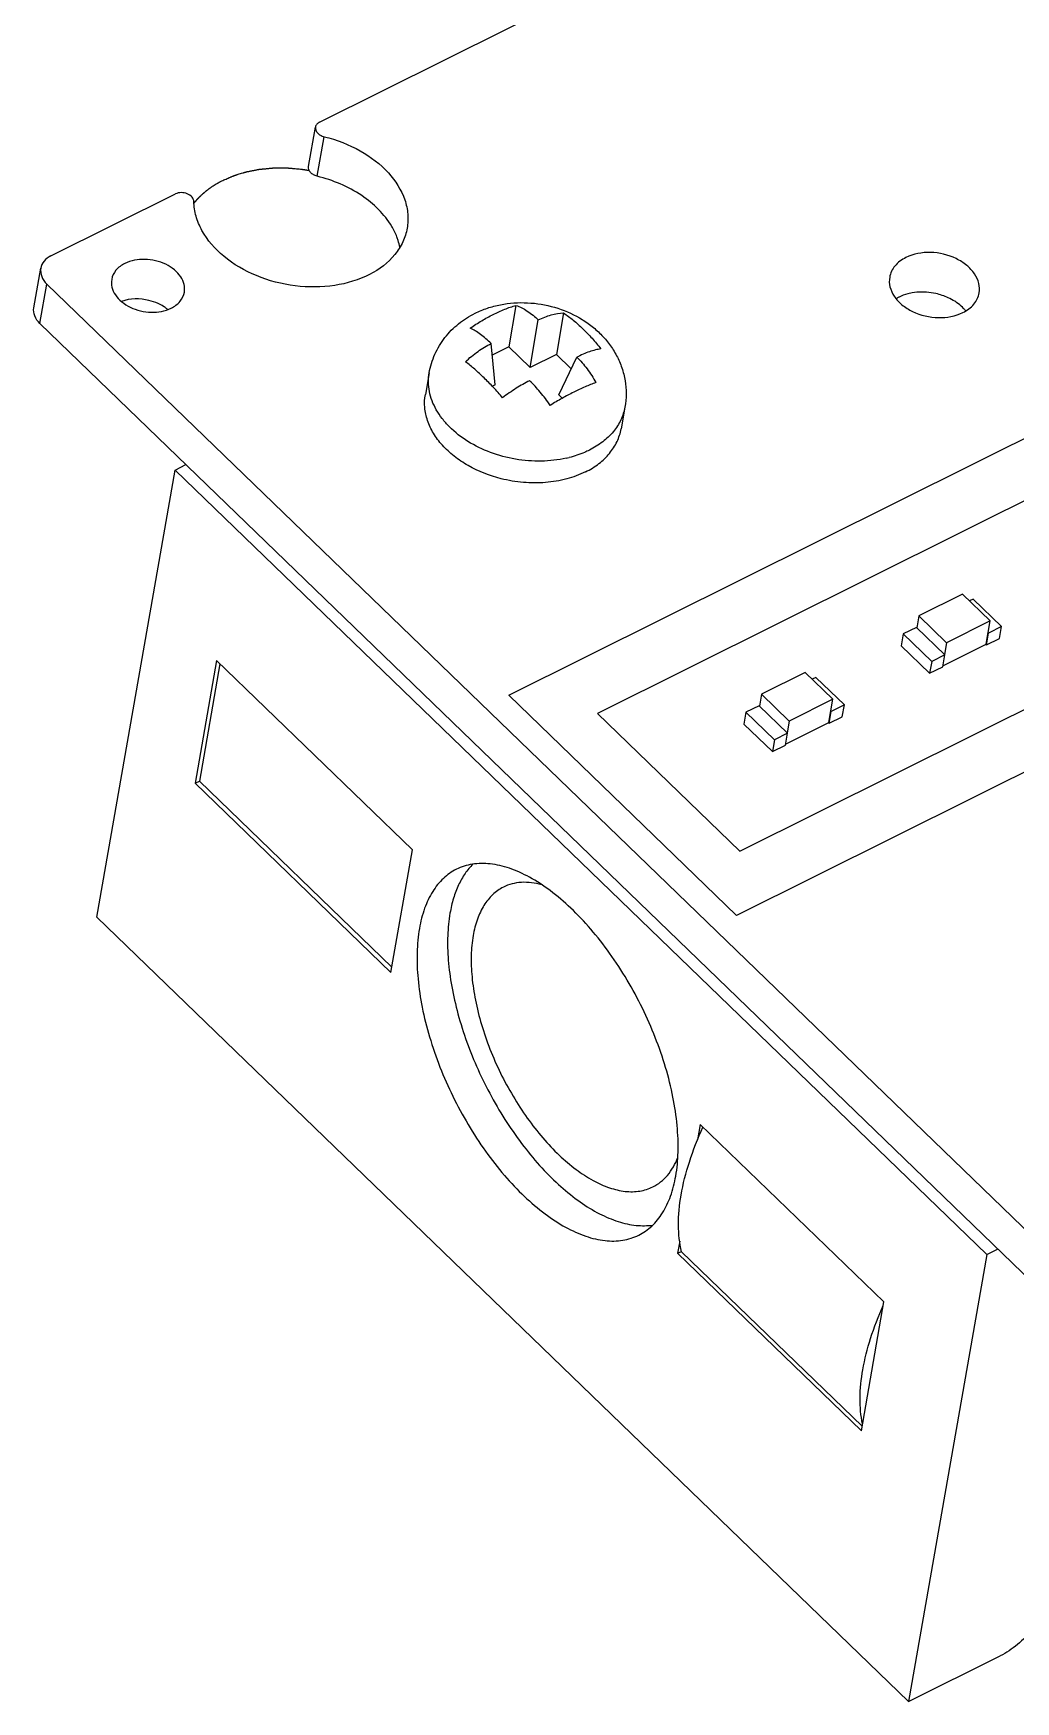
# Model space of a CAD drawing. Extents: x 0 to 297, y 0 to 210.
# Drawn here: x 219.03 to 231.14, y 59.06 to 79.63 of the extents above; entities that cross this region are included whole.
import ezdxf

# ---------------------------------------------------------------- set-up
doc = ezdxf.new("R2010")
doc.units = 0
doc.header["$LTSCALE"] = 16.335
doc.layers.get('0').update_dxf_attribs({"linetype": 'CONTINUOUS'})
doc.layers.add('06___PRT_ALL_SURFS', color=7, linetype='CONTINUOUS')

msp = doc.modelspace()

# ---------------------------------------------------------------- linework, layer by layer
at = {"color": 7, "linetype": 'CONTINUOUS'}
for p, q in [((222.556, 78.534), (230.287, 82.386)), ((222.42, 77.986), (222.505, 78.474)), ((222.528, 77.867), (222.613, 78.355)), ((219.244, 76.884), (220.779, 77.649)), ((219.033, 76.245), (219.119, 76.733)), ((219.109, 76.05), (219.194, 76.538)), ((232.801, 63.388), (219.194, 76.538)), ((224.977, 76.275), (224.891, 75.764)), ((225.564, 76.181), (225.477, 75.67)), ((232.716, 62.9), (219.109, 76.05)), ((225.154, 75.509), (225.253, 76.095)), ((224.723, 75.295), (224.671, 75.805)), ((224.891, 75.764), (224.686, 75.662)), ((224.891, 75.764), (225.154, 75.509)), ((225.477, 75.67), (225.154, 75.509)), ((225.66, 75.494), (225.477, 75.67)), ((225.505, 75.17), (225.728, 75.636)), ((223.907, 75.444), (223.86, 75.175)), ((224.723, 75.295), (224.687, 75.277)), ((225.505, 75.17), (225.547, 75.129)), ((226.321, 75.021), (226.274, 74.753)), ((226.321, 75.021), (226.321, 75.021)), ((230.482, 72.715), (229.944, 72.447)), ((230.482, 72.715), (230.825, 72.385)), ((230.614, 72.654), (230.569, 72.632)), ((230.614, 72.654), (230.965, 72.314)), ((229.944, 72.447), (229.918, 72.301)), ((229.944, 72.447), (230.286, 72.116)), ((229.752, 72.225), (229.726, 72.078)), ((229.914, 72.305), (229.752, 72.225)), ((229.752, 72.225), (230.103, 71.885)), ((229.914, 72.305), (230.265, 71.966)), ((230.825, 72.385), (230.286, 72.116)), ((230.774, 72.097), (230.825, 72.385)), ((230.778, 72.088), (230.803, 72.234)), ((230.799, 72.238), (230.803, 72.234)), ((230.965, 72.314), (230.803, 72.234)), ((230.939, 72.168), (230.965, 72.314)), ((229.726, 72.078), (230.078, 71.739)), ((230.241, 71.831), (230.774, 72.097)), ((230.286, 72.116), (230.26, 71.97)), ((230.77, 72.095), (230.778, 72.088)), ((230.778, 72.088), (230.939, 72.168)), ((221.286, 71.895), (221.021, 70.382)), ((223.7, 69.562), (221.286, 71.895)), ((230.103, 71.885), (230.078, 71.739)), ((230.078, 71.739), (230.239, 71.819)), ((230.265, 71.966), (230.103, 71.885)), ((230.239, 71.819), (230.265, 71.966)), ((228.543, 71.749), (228.005, 71.481)), ((228.543, 71.749), (228.886, 71.419)), ((228.675, 71.688), (228.63, 71.666)), ((228.675, 71.688), (229.026, 71.348)), ((228.005, 71.481), (227.979, 71.335)), ((228.005, 71.481), (228.347, 71.15)), ((228.886, 71.419), (228.347, 71.15)), ((228.835, 71.131), (228.886, 71.419)), ((227.813, 71.259), (227.788, 71.112)), ((227.975, 71.339), (227.813, 71.259)), ((227.813, 71.259), (228.164, 70.919)), ((227.975, 71.339), (228.326, 71)), ((228.839, 71.122), (228.865, 71.268)), ((228.839, 71.122), (229.001, 71.202)), ((228.86, 71.272), (228.865, 71.268)), ((229.026, 71.348), (228.865, 71.268)), ((229.001, 71.202), (229.026, 71.348)), ((227.788, 71.112), (228.139, 70.773)), ((228.326, 71), (228.164, 70.919)), ((228.3, 70.853), (228.326, 71)), ((228.302, 70.865), (228.835, 71.131)), ((228.347, 71.15), (228.322, 71.004)), ((228.832, 71.129), (228.839, 71.122)), ((228.164, 70.919), (228.139, 70.773)), ((228.139, 70.773), (228.3, 70.853)), ((221.021, 70.382), (221.075, 70.409)), ((221.021, 70.382), (223.435, 68.049)), ((223.435, 68.049), (223.7, 69.562)), ((227.249, 66.177), (227.216, 65.987)), ((229.514, 63.988), (227.249, 66.177)), ((226.997, 64.735), (226.971, 64.587)), ((226.971, 64.587), (227.018, 64.61)), ((229.246, 62.455), (227.02, 64.606)), ((226.971, 64.587), (229.236, 62.398)), ((229.236, 62.398), (229.514, 63.988)), ((229.816, 59.059), (230.947, 59.622))]:
    msp.add_line(p, q, dxfattribs=at)
at = {"color": 5, "linetype": 'CONTINUOUS'}
for p, q in [((222.412, 77.942), (222.428, 77.939)), ((224.889, 71.468), (234.987, 76.499)), ((234.867, 75.668), (225.981, 71.241)), ((227.737, 69.544), (236.623, 73.971)), ((237.796, 73.784), (227.698, 68.753)), ((227.698, 68.753), (224.889, 71.468)), ((225.981, 71.241), (227.737, 69.544))]:
    msp.add_line(p, q, dxfattribs=at)
at = {"color": 7, "linetype": 'CONTINUOUS'}
for centre, radius, start, end in [((222.801, 76.842), 0.76, 11.3396, 17.8101), ((229.912, 75.949), 0.477, 116.4574, 121.3623), ((220.375, 75.858), 0.478, 49.801, 54.8101), ((230.151, 75.907), 0.478, 38.8333, 42.8324), ((225.292, 75.75), 1.394, 282.6197, 284.1443)]:
    msp.add_arc(centre, radius, start, end, dxfattribs=at)
for points, knots in [([(222.505, 78.474), (222.503, 78.462), (222.506, 78.434), (222.529, 78.399), (222.566, 78.371), (222.597, 78.359), (222.613, 78.355)], [0, 0, 0, 0, 0.211209, 0.445865, 0.711855, 1, 1, 1, 1]), ([(222.556, 78.534), (222.543, 78.528), (222.52, 78.512), (222.508, 78.486), (222.505, 78.474)], [0, 0, 0, 0, 0.527565, 1, 1, 1, 1]), ([(222.613, 78.355), (222.768, 78.317), (223.058, 78.205), (223.41, 77.939), (223.598, 77.647), (223.651, 77.403), (223.646, 77.284), (223.636, 77.227)], [0, 0, 0, 0, 0.287845, 0.55311, 0.787459, 0.895421, 1, 1, 1, 1]), ([(222.528, 77.867), (222.511, 77.871), (222.481, 77.883), (222.444, 77.911), (222.421, 77.947), (222.418, 77.974), (222.42, 77.986)], [0, 0, 0, 0, 0.288145, 0.554135, 0.788791, 1, 1, 1, 1]), ([(223.446, 77.249), (223.356, 77.401), (223.075, 77.672), (222.721, 77.819), (222.528, 77.867)], [0, 0, 0, 0, 0.469867, 1, 1, 1, 1]), ([(221.006, 77.554), (221.005, 77.574), (220.985, 77.617), (220.925, 77.655), (220.852, 77.67), (220.801, 77.66), (220.779, 77.649)], [0, 0, 0, 0, 0.211067, 0.465107, 0.74151, 1, 1, 1, 1]), ([(223.636, 77.227), (223.626, 77.168), (223.589, 77.053), (223.452, 76.838), (223.168, 76.625), (222.734, 76.498), (222.251, 76.495), (221.777, 76.618), (221.374, 76.851), (221.129, 77.126), (221.027, 77.37), (221.007, 77.494), (221.006, 77.554)], [0, 0, 0, 0, 0.051314, 0.104341, 0.219677, 0.350437, 0.492055, 0.635532, 0.77119, 0.892348, 0.947585, 1, 1, 1, 1]), ([(223.525, 77.075), (223.52, 77.09), (223.499, 77.15), (223.471, 77.207), (223.446, 77.249)], [0, 0, 0, 0, 0.244545, 1, 1, 1, 1]), ([(219.119, 76.733), (219.113, 76.699), (219.123, 76.624), (219.167, 76.565), (219.194, 76.538)], [0, 0, 0, 0, 0.469806, 1, 1, 1, 1]), ([(219.244, 76.884), (219.212, 76.869), (219.155, 76.828), (219.124, 76.764), (219.119, 76.733)], [0, 0, 0, 0, 0.52779, 1, 1, 1, 1]), ([(220.156, 76.792), (220.114, 76.772), (220.041, 76.719), (220, 76.636), (219.993, 76.595)], [0, 0, 0, 0, 0.527869, 1, 1, 1, 1]), ([(220.889, 76.438), (220.894, 76.469), (220.892, 76.538), (220.846, 76.635), (220.766, 76.72), (220.621, 76.81), (220.407, 76.86), (220.23, 76.829), (220.156, 76.792)], [0, 0, 0, 0, 0.100581, 0.208945, 0.329114, 0.460578, 0.738578, 1, 1, 1, 1]), ([(229.785, 76.865), (229.734, 76.839), (229.644, 76.774), (229.593, 76.672), (229.585, 76.622)], [0, 0, 0, 0, 0.527869, 1, 1, 1, 1]), ([(230.688, 76.429), (230.695, 76.467), (230.691, 76.552), (230.635, 76.671), (230.536, 76.776), (230.358, 76.887), (230.095, 76.949), (229.877, 76.911), (229.785, 76.865)], [0, 0, 0, 0, 0.100581, 0.208945, 0.329114, 0.460578, 0.738578, 1, 1, 1, 1]), ([(219.993, 76.595), (219.987, 76.564), (219.99, 76.495), (220.036, 76.398), (220.116, 76.313), (220.26, 76.223), (220.474, 76.173), (220.651, 76.204), (220.726, 76.241)], [0, 0, 0, 0, 0.100581, 0.208945, 0.329114, 0.460578, 0.738578, 1, 1, 1, 1]), ([(229.585, 76.622), (229.578, 76.583), (229.581, 76.499), (229.638, 76.379), (229.736, 76.275), (229.914, 76.164), (230.178, 76.102), (230.395, 76.14), (230.487, 76.186)], [0, 0, 0, 0, 0.100581, 0.208945, 0.329114, 0.460578, 0.738578, 1, 1, 1, 1]), ([(220.564, 76.298), (220.528, 76.314), (220.384, 76.364), (220.219, 76.362), (220.113, 76.323)], [0, 0, 0, 0, 0.256055, 1, 1, 1, 1]), ([(220.726, 76.241), (220.768, 76.261), (220.841, 76.314), (220.882, 76.397), (220.889, 76.438)], [0, 0, 0, 0, 0.527869, 1, 1, 1, 1]), ([(230.307, 76.369), (230.258, 76.391), (230.063, 76.457), (229.836, 76.445), (229.7, 76.377)], [0, 0, 0, 0, 0.259753, 1, 1, 1, 1]), ([(230.414, 76.308), (230.406, 76.314), (230.372, 76.337), (230.335, 76.356), (230.307, 76.369)], [0, 0, 0, 0, 0.245016, 1, 1, 1, 1]), ([(230.487, 76.186), (230.538, 76.211), (230.629, 76.276), (230.679, 76.378), (230.688, 76.429)], [0, 0, 0, 0, 0.527869, 1, 1, 1, 1]), ([(219.109, 76.05), (219.081, 76.077), (219.037, 76.136), (219.027, 76.212), (219.033, 76.245)], [0, 0, 0, 0, 0.530194, 1, 1, 1, 1]), ([(220.651, 76.248), (220.644, 76.253), (220.616, 76.272), (220.587, 76.287), (220.564, 76.298)], [0, 0, 0, 0, 0.245016, 1, 1, 1, 1]), ([(223.907, 75.444), (223.921, 75.522), (223.969, 75.677), (224.094, 75.883), (224.264, 76.055), (224.401, 76.141), (224.473, 76.177)], [0, 0, 0, 0, 0.249581, 0.499177, 0.749065, 1, 1, 1, 1]), ([(224.414, 75.994), (224.46, 76.027), (224.552, 76.087), (224.649, 76.139), (224.697, 76.163)], [0, 0, 0, 0, 0.510103, 1, 1, 1, 1]), ([(224.473, 76.177), (224.522, 76.202), (224.624, 76.244), (224.84, 76.301), (225.122, 76.32), (225.456, 76.264), (225.717, 76.154), (225.902, 76.03), (226.026, 75.921), (226.134, 75.796), (226.222, 75.657), (226.287, 75.506), (226.327, 75.347), (226.34, 75.184), (226.33, 75.075), (226.321, 75.021)], [0, 0, 0, 0, 0.062236, 0.124915, 0.251361, 0.378693, 0.505227, 0.567959, 0.630242, 0.69217, 0.753858, 0.815425, 0.876949, 0.93847, 1, 1, 1, 1]), ([(224.697, 76.163), (224.743, 76.186), (224.835, 76.228), (224.93, 76.262), (224.977, 76.275)], [0, 0, 0, 0, 0.51325, 1, 1, 1, 1]), ([(224.977, 76.275), (225.027, 76.259), (225.126, 76.207), (225.211, 76.135), (225.253, 76.095)], [0, 0, 0, 0, 0.471521, 1, 1, 1, 1]), ([(225.253, 76.095), (225.305, 76.12), (225.405, 76.162), (225.513, 76.181), (225.564, 76.181)], [0, 0, 0, 0, 0.530747, 1, 1, 1, 1]), ([(225.564, 76.181), (225.606, 76.154), (225.688, 76.092), (225.804, 75.987), (225.918, 75.869), (225.989, 75.783), (226.023, 75.738)], [0, 0, 0, 0, 0.233992, 0.479751, 0.735013, 1, 1, 1, 1]), ([(230.501, 76.232), (230.495, 76.239), (230.468, 76.266), (230.438, 76.291), (230.414, 76.308)], [0, 0, 0, 0, 0.243287, 1, 1, 1, 1]), ([(224.671, 75.805), (224.629, 75.844), (224.567, 75.9), (224.479, 75.961), (224.436, 75.985), (224.414, 75.994)], [0, 0, 0, 0, 0.540422, 0.782195, 1, 1, 1, 1]), ([(224.355, 75.579), (224.403, 75.626), (224.479, 75.69), (224.589, 75.76), (224.644, 75.791), (224.671, 75.805)], [0, 0, 0, 0, 0.51698, 0.763023, 1, 1, 1, 1]), ([(226.023, 75.738), (226, 75.735), (225.953, 75.726), (225.854, 75.695), (225.779, 75.661), (225.728, 75.636)], [0, 0, 0, 0, 0.215617, 0.456764, 1, 1, 1, 1]), ([(224.813, 75.135), (224.777, 75.179), (224.702, 75.263), (224.587, 75.38), (224.473, 75.486), (224.394, 75.55), (224.355, 75.579)], [0, 0, 0, 0, 0.268145, 0.524968, 0.770108, 1, 1, 1, 1]), ([(225.728, 75.636), (225.75, 75.614), (225.794, 75.568), (225.877, 75.467), (225.931, 75.382), (225.963, 75.322)], [0, 0, 0, 0, 0.238006, 0.484402, 1, 1, 1, 1]), ([(225.597, 74.39), (225.496, 74.368), (225.287, 74.344), (224.97, 74.369), (224.663, 74.451), (224.385, 74.585), (224.19, 74.736), (224.066, 74.876), (223.994, 74.984), (223.94, 75.097), (223.907, 75.213), (223.895, 75.33), (223.901, 75.406), (223.907, 75.444)], [0, 0, 0, 0, 0.134876, 0.274526, 0.414302, 0.54955, 0.676404, 0.736039, 0.79297, 0.847361, 0.899583, 0.950214, 1, 1, 1, 1]), ([(225.146, 75.346), (225.089, 75.317), (224.975, 75.253), (224.867, 75.177), (224.813, 75.135)], [0, 0, 0, 0, 0.481718, 1, 1, 1, 1]), ([(225.4, 75.042), (225.362, 75.098), (225.282, 75.204), (225.191, 75.301), (225.146, 75.346)], [0, 0, 0, 0, 0.516815, 1, 1, 1, 1]), ([(225.963, 75.322), (225.917, 75.307), (225.825, 75.27), (225.735, 75.227), (225.689, 75.204)], [0, 0, 0, 0, 0.482848, 1, 1, 1, 1]), ([(224.794, 74.138), (224.653, 74.173), (224.449, 74.253), (224.214, 74.409), (224.069, 74.543), (223.957, 74.692), (223.882, 74.851), (223.847, 75.014), (223.851, 75.123), (223.86, 75.175)], [0, 0, 0, 0, 0.287233, 0.423571, 0.552712, 0.673991, 0.787763, 0.895554, 1, 1, 1, 1]), ([(225.689, 75.204), (225.641, 75.18), (225.543, 75.129), (225.448, 75.072), (225.4, 75.042)], [0, 0, 0, 0, 0.488423, 1, 1, 1, 1]), ([(226.321, 75.021), (226.311, 74.967), (226.276, 74.858), (226.181, 74.711), (226.048, 74.585), (225.94, 74.519), (225.882, 74.49)], [0, 0, 0, 0, 0.232445, 0.472925, 0.727645, 1, 1, 1, 1]), ([(225.835, 74.222), (225.893, 74.251), (226.001, 74.317), (226.134, 74.443), (226.214, 74.567), (226.256, 74.672), (226.269, 74.726), (226.274, 74.753)], [0, 0, 0, 0, 0.272205, 0.526785, 0.767149, 0.884097, 1, 1, 1, 1]), ([(225.882, 74.49), (225.863, 74.48), (225.782, 74.443), (225.698, 74.415), (225.633, 74.399)], [0, 0, 0, 0, 0.243087, 1, 1, 1, 1]), ([(225.835, 74.222), (225.761, 74.185), (225.6, 74.126), (225.34, 74.083), (225.067, 74.085), (224.884, 74.115), (224.794, 74.138)], [0, 0, 0, 0, 0.233131, 0.480942, 0.738643, 1, 1, 1, 1]), ([(224.243, 69.322), (224.185, 69.292), (224.073, 69.213), (223.94, 69.046), (223.841, 68.835), (223.802, 68.677), (223.787, 68.593)], [0, 0, 0, 0, 0.220701, 0.454797, 0.71264, 1, 1, 1, 1]), ([(226.947, 65.539), (226.965, 65.637), (226.983, 65.845), (226.97, 66.172), (226.917, 66.521), (226.794, 67.011), (226.554, 67.619), (226.221, 68.182), (225.908, 68.583), (225.663, 68.843), (225.411, 69.058), (225.157, 69.225), (224.908, 69.339), (224.668, 69.397), (224.443, 69.395), (224.305, 69.352), (224.243, 69.322)], [0, 0, 0, 0, 0.056804, 0.119278, 0.186748, 0.258256, 0.408359, 0.558956, 0.631059, 0.699324, 0.762736, 0.820576, 0.872543, 0.918918, 0.960757, 1, 1, 1, 1]), ([(225.296, 69.132), (225.214, 69.154), (225.089, 69.17), (224.929, 69.146), (224.857, 69.119), (224.823, 69.102)], [0, 0, 0, 0, 0.525507, 0.76637, 1, 1, 1, 1]), ([(224.823, 69.102), (224.775, 69.078), (224.683, 69.013), (224.574, 68.876), (224.494, 68.703), (224.462, 68.574), (224.449, 68.505)], [0, 0, 0, 0, 0.220703, 0.454791, 0.712658, 1, 1, 1, 1]), ([(223.787, 68.593), (223.77, 68.496), (223.751, 68.287), (223.765, 67.96), (223.817, 67.612), (223.94, 67.121), (224.181, 66.514), (224.514, 65.95), (224.827, 65.549), (225.072, 65.29), (225.324, 65.074), (225.577, 64.907), (225.827, 64.793), (226.067, 64.735), (226.292, 64.737), (226.43, 64.78), (226.491, 64.811)], [0, 0, 0, 0, 0.056804, 0.119278, 0.186748, 0.258256, 0.408359, 0.558956, 0.631059, 0.699324, 0.762736, 0.820576, 0.872543, 0.918918, 0.960757, 1, 1, 1, 1]), ([(224.449, 68.505), (224.435, 68.425), (224.42, 68.254), (224.431, 67.987), (224.474, 67.701), (224.575, 67.299), (224.772, 66.801), (225.045, 66.34), (225.301, 66.011), (225.502, 65.798), (225.709, 65.622), (225.917, 65.485), (226.121, 65.391), (226.318, 65.344), (226.502, 65.345), (226.615, 65.381), (226.665, 65.406)], [0, 0, 0, 0, 0.056801, 0.11928, 0.186747, 0.258256, 0.408358, 0.558955, 0.631058, 0.699324, 0.762736, 0.820575, 0.872542, 0.918918, 0.960757, 1, 1, 1, 1]), ([(227.02, 64.606), (226.994, 64.712), (226.97, 64.948), (227.006, 65.322), (227.111, 65.729), (227.219, 66.003), (227.283, 66.144)], [0, 0, 0, 0, 0.208042, 0.44356, 0.708031, 1, 1, 1, 1]), ([(226.665, 65.406), (226.699, 65.423), (226.764, 65.464), (226.88, 65.577), (226.942, 65.688), (226.974, 65.767)], [0, 0, 0, 0, 0.233514, 0.474306, 1, 1, 1, 1]), ([(226.491, 64.811), (226.55, 64.84), (226.662, 64.919), (226.795, 65.086), (226.893, 65.297), (226.933, 65.455), (226.947, 65.539)], [0, 0, 0, 0, 0.220701, 0.454797, 0.71264, 1, 1, 1, 1]), ([(229.25, 62.483), (229.228, 62.586), (229.21, 62.812), (229.247, 63.167), (229.346, 63.552), (229.446, 63.812), (229.506, 63.945)], [0, 0, 0, 0, 0.21022, 0.446582, 0.710268, 1, 1, 1, 1]), ([(231.571, 60.379), (231.565, 60.344), (231.545, 60.273), (231.479, 60.127), (231.356, 59.946), (231.17, 59.76), (231.023, 59.66), (230.947, 59.622)], [0, 0, 0, 0, 0.103068, 0.218693, 0.47682, 0.747591, 1, 1, 1, 1])]:
    msp.add_open_spline(points, degree=3, knots=knots, dxfattribs=at)
at = {"color": 5, "linetype": 'CONTINUOUS'}
for points, knots in [([(221.362, 77.816), (221.371, 77.82), (221.389, 77.827), (221.416, 77.839), (221.438, 77.848), (221.456, 77.856), (221.469, 77.862), (221.48, 77.866), (221.489, 77.87), (221.494, 77.872), (221.499, 77.874), (221.502, 77.875), (221.503, 77.876), (221.505, 77.877), (221.506, 77.877), (221.507, 77.878), (221.51, 77.878), (221.513, 77.879), (221.518, 77.881), (221.524, 77.882), (221.531, 77.885), (221.54, 77.888), (221.557, 77.893), (221.581, 77.9), (221.605, 77.907), (221.622, 77.912), (221.631, 77.915), (221.639, 77.917), (221.646, 77.919), (221.651, 77.921), (221.655, 77.922), (221.656, 77.922), (221.658, 77.923), (221.659, 77.923), (221.661, 77.924), (221.664, 77.924), (221.669, 77.925), (221.676, 77.926), (221.686, 77.928), (221.699, 77.931), (221.714, 77.934), (221.729, 77.937), (221.744, 77.939), (221.76, 77.942), (221.775, 77.945), (221.788, 77.948), (221.798, 77.95), (221.804, 77.951), (221.809, 77.952), (221.813, 77.953), (221.816, 77.953), (221.818, 77.954), (221.82, 77.954), (221.821, 77.954), (221.822, 77.954), (221.823, 77.954), (221.825, 77.955), (221.829, 77.955), (221.832, 77.955), (221.838, 77.956), (221.844, 77.956), (221.855, 77.957), (221.868, 77.958), (221.884, 77.96), (221.9, 77.961), (221.916, 77.963), (221.932, 77.964), (221.948, 77.966), (221.961, 77.967), (221.971, 77.968), (221.978, 77.969), (221.983, 77.969), (221.987, 77.969), (221.989, 77.97), (221.99, 77.97), (221.992, 77.97), (221.993, 77.97), (221.997, 77.97), (222.003, 77.97), (222.012, 77.97), (222.02, 77.97), (222.031, 77.97), (222.049, 77.97), (222.077, 77.97), (222.104, 77.97), (222.123, 77.97), (222.133, 77.97), (222.142, 77.97), (222.15, 77.97), (222.156, 77.97), (222.16, 77.97), (222.161, 77.97), (222.163, 77.97), (222.164, 77.969), (222.167, 77.969), (222.17, 77.969), (222.175, 77.968), (222.182, 77.968), (222.193, 77.967), (222.207, 77.966), (222.223, 77.964), (222.245, 77.962), (222.283, 77.959), (222.316, 77.956), (222.338, 77.954)], [0, 0, 0, 0, 0.03125, 0.0625, 0.09375, 0.109375, 0.125, 0.140625, 0.148438, 0.15625, 0.160156, 0.164062, 0.166016, 0.166992, 0.167969, 0.169922, 0.171875, 0.175781, 0.179688, 0.1875, 0.195312, 0.203125, 0.21875, 0.25, 0.28125, 0.296875, 0.304688, 0.3125, 0.320312, 0.328125, 0.330078, 0.332031, 0.333008, 0.333984, 0.335938, 0.339844, 0.34375, 0.351562, 0.359375, 0.375, 0.390625, 0.40625, 0.421875, 0.4375, 0.453125, 0.46875, 0.476562, 0.484375, 0.488281, 0.492188, 0.496094, 0.498047, 0.499023, 0.5, 0.500977, 0.501953, 0.503906, 0.507812, 0.511719, 0.515625, 0.523438, 0.53125, 0.546875, 0.5625, 0.578125, 0.59375, 0.609375, 0.625, 0.640625, 0.648438, 0.65625, 0.660156, 0.664062, 0.666016, 0.666992, 0.667969, 0.669922, 0.671875, 0.679688, 0.6875, 0.695312, 0.703125, 0.71875, 0.75, 0.78125, 0.796875, 0.804688, 0.8125, 0.820312, 0.828125, 0.830078, 0.832031, 0.833008, 0.833984, 0.835938, 0.839844, 0.84375, 0.851562, 0.859375, 0.875, 0.890625, 0.90625, 0.9375, 1, 1, 1, 1]), ([(221.089, 77.625), (221.093, 77.629), (221.1, 77.635), (221.109, 77.644), (221.115, 77.649), (221.119, 77.653), (221.122, 77.656), (221.124, 77.658), (221.125, 77.659), (221.127, 77.66), (221.128, 77.661), (221.131, 77.663), (221.134, 77.666), (221.139, 77.67), (221.146, 77.676), (221.154, 77.682), (221.16, 77.687), (221.164, 77.691), (221.166, 77.692), (221.168, 77.694), (221.17, 77.696), (221.174, 77.698), (221.182, 77.705), (221.192, 77.712), (221.202, 77.719), (221.206, 77.723), (221.209, 77.725), (221.211, 77.726), (221.213, 77.728), (221.216, 77.73), (221.221, 77.733), (221.232, 77.74), (221.242, 77.747), (221.251, 77.753), (221.254, 77.755), (221.257, 77.757), (221.26, 77.758), (221.262, 77.76), (221.267, 77.763), (221.273, 77.767), (221.283, 77.772), (221.29, 77.777), (221.296, 77.78), (221.3, 77.783), (221.303, 77.785), (221.305, 77.786), (221.307, 77.787), (221.308, 77.787), (221.309, 77.788), (221.312, 77.789), (221.316, 77.791), (221.321, 77.794), (221.326, 77.797), (221.333, 77.801), (221.345, 77.807), (221.356, 77.812), (221.362, 77.816)], [0, 0, 0, 0, 0.0625, 0.09375, 0.125, 0.140625, 0.15625, 0.164062, 0.167969, 0.171875, 0.179688, 0.1875, 0.203125, 0.21875, 0.25, 0.28125, 0.3125, 0.320312, 0.328125, 0.335938, 0.34375, 0.359375, 0.375, 0.4375, 0.46875, 0.484375, 0.492188, 0.5, 0.507812, 0.515625, 0.53125, 0.5625, 0.625, 0.640625, 0.65625, 0.664062, 0.671875, 0.679688, 0.6875, 0.71875, 0.75, 0.78125, 0.796875, 0.8125, 0.820312, 0.828125, 0.832031, 0.835938, 0.839844, 0.84375, 0.859375, 0.875, 0.890625, 0.90625, 0.9375, 1, 1, 1, 1]), ([(222.338, 77.954), (222.339, 77.953), (222.341, 77.953), (222.343, 77.953), (222.345, 77.953), (222.346, 77.952), (222.347, 77.952), (222.347, 77.952), (222.347, 77.952), (222.348, 77.952), (222.348, 77.952), (222.349, 77.952), (222.351, 77.952), (222.352, 77.951), (222.355, 77.951), (222.357, 77.951), (222.359, 77.951), (222.36, 77.95), (222.361, 77.95), (222.361, 77.95), (222.362, 77.95), (222.362, 77.95), (222.363, 77.95), (222.363, 77.95), (222.365, 77.95), (222.366, 77.949), (222.368, 77.949), (222.369, 77.949), (222.37, 77.949), (222.37, 77.949), (222.371, 77.949), (222.371, 77.949), (222.371, 77.949), (222.372, 77.949), (222.372, 77.948), (222.373, 77.948), (222.374, 77.948), (222.376, 77.948), (222.377, 77.948), (222.38, 77.947), (222.382, 77.947), (222.384, 77.947), (222.385, 77.947), (222.386, 77.946), (222.386, 77.946), (222.386, 77.946), (222.387, 77.946), (222.387, 77.946), (222.388, 77.946), (222.389, 77.946), (222.391, 77.946), (222.392, 77.945), (222.394, 77.945), (222.394, 77.945), (222.395, 77.945), (222.395, 77.945), (222.396, 77.945), (222.396, 77.945), (222.396, 77.945), (222.396, 77.945), (222.397, 77.944), (222.398, 77.944), (222.4, 77.944), (222.401, 77.944), (222.403, 77.943), (222.407, 77.943), (222.41, 77.942), (222.412, 77.942)], [0, 0, 0, 0, 0.0625, 0.09375, 0.125, 0.140625, 0.15625, 0.164062, 0.167969, 0.171875, 0.179688, 0.1875, 0.203125, 0.21875, 0.25, 0.28125, 0.296875, 0.3125, 0.320312, 0.328125, 0.332031, 0.335938, 0.34375, 0.359375, 0.375, 0.40625, 0.4375, 0.453125, 0.46875, 0.484375, 0.492188, 0.496094, 0.5, 0.503906, 0.507812, 0.515625, 0.53125, 0.546875, 0.5625, 0.59375, 0.625, 0.640625, 0.65625, 0.664062, 0.667969, 0.671875, 0.679688, 0.6875, 0.703125, 0.71875, 0.75, 0.78125, 0.796875, 0.8125, 0.820312, 0.828125, 0.832031, 0.833984, 0.835938, 0.839844, 0.84375, 0.859375, 0.875, 0.890625, 0.90625, 0.9375, 1, 1, 1, 1]), ([(221.007, 77.534), (221.01, 77.538), (221.015, 77.543), (221.02, 77.549), (221.023, 77.553), (221.025, 77.556), (221.027, 77.558), (221.029, 77.56), (221.03, 77.561), (221.03, 77.562), (221.03, 77.562), (221.031, 77.563), (221.032, 77.564), (221.033, 77.565), (221.035, 77.567), (221.037, 77.57), (221.039, 77.573), (221.041, 77.575), (221.042, 77.576), (221.044, 77.578), (221.044, 77.579), (221.045, 77.579), (221.046, 77.58), (221.047, 77.581), (221.048, 77.582), (221.049, 77.583), (221.05, 77.585), (221.052, 77.587), (221.054, 77.589), (221.056, 77.591), (221.057, 77.592), (221.057, 77.593), (221.058, 77.593), (221.058, 77.594), (221.059, 77.594), (221.06, 77.596), (221.063, 77.598), (221.066, 77.601), (221.068, 77.604), (221.071, 77.607), (221.073, 77.609), (221.075, 77.611), (221.078, 77.614), (221.083, 77.619), (221.087, 77.623), (221.089, 77.625)], [0, 0, 0, 0, 0.125, 0.1875, 0.21875, 0.25, 0.28125, 0.3125, 0.320312, 0.328125, 0.332031, 0.335938, 0.34375, 0.359375, 0.375, 0.40625, 0.4375, 0.453125, 0.46875, 0.484375, 0.492188, 0.5, 0.507812, 0.515625, 0.53125, 0.546875, 0.5625, 0.59375, 0.625, 0.640625, 0.65625, 0.664062, 0.667969, 0.671875, 0.679688, 0.6875, 0.71875, 0.75, 0.78125, 0.8125, 0.828125, 0.84375, 0.875, 0.9375, 1, 1, 1, 1])]:
    msp.add_open_spline(points, degree=3, knots=knots, dxfattribs=at)
at = {"layer": '06___PRT_ALL_SURFS', "color": 7, "linetype": 'CONTINUOUS'}
for p, q in [((220.774, 74.244), (220.908, 74.311)), ((219.808, 68.731), (220.774, 74.244)), ((220.774, 74.244), (230.781, 64.572)), ((221.328, 71.854), (221.075, 70.409)), ((221.075, 70.409), (223.447, 68.117)), ((229.816, 59.059), (219.808, 68.731)), ((230.781, 64.572), (230.916, 64.639)), ((230.781, 64.572), (229.816, 59.059))]:
    msp.add_line(p, q, dxfattribs=at)
for points, knots in [([(224.447, 69.385), (224.411, 69.35), (224.344, 69.269), (224.264, 69.126), (224.202, 68.962), (224.175, 68.843), (224.164, 68.781)], [0, 0, 0, 0, 0.223419, 0.462357, 0.720646, 1, 1, 1, 1]), ([(224.164, 68.781), (224.148, 68.69), (224.13, 68.496), (224.138, 68.193), (224.182, 67.87), (224.286, 67.413), (224.495, 66.84), (224.789, 66.301), (225.068, 65.905), (225.29, 65.64), (225.522, 65.41), (225.759, 65.22), (225.996, 65.073), (226.228, 64.974), (226.452, 64.924), (226.597, 64.925), (226.665, 64.935)], [0, 0, 0, 0, 0.055191, 0.115593, 0.180637, 0.249558, 0.394858, 0.542589, 0.614446, 0.683431, 0.748564, 0.80905, 0.864353, 0.914298, 0.959199, 1, 1, 1, 1])]:
    msp.add_open_spline(points, degree=3, knots=knots, dxfattribs=at)

doc.saveas('drawing.dxf')
